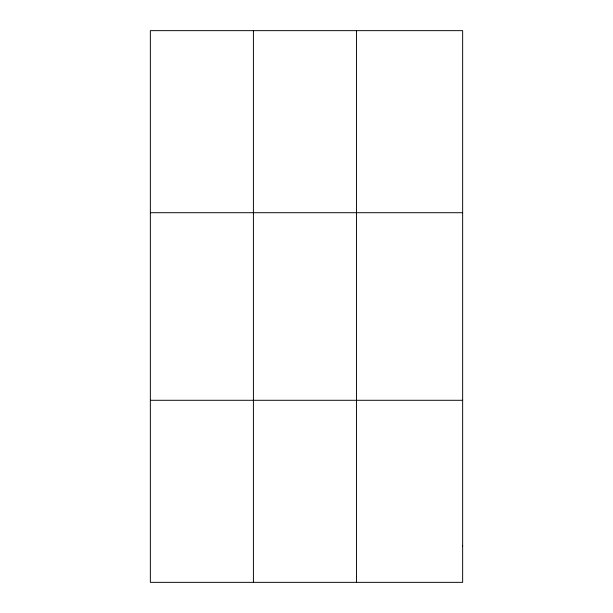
<?xml version="1.0" encoding="UTF-8"?>
<svg xmlns="http://www.w3.org/2000/svg" width="613" height="613" viewBox="0 0 613 613"><rect width="100%" height="100%" fill="white"/><g stroke="black" fill="none" stroke-linecap="round" stroke-linejoin="round"><path stroke-width="0.92" d="M253.414 30.65L253.414 582.35M356.467 30.65L356.467 582.35M150.354 212.711L462.646 212.711M150.354 400.289L462.646 400.289M462.646 545.938L462.646 582.35L150.354 582.35L150.354 30.65L462.646 30.65L462.646 545.938"/></g></svg>
